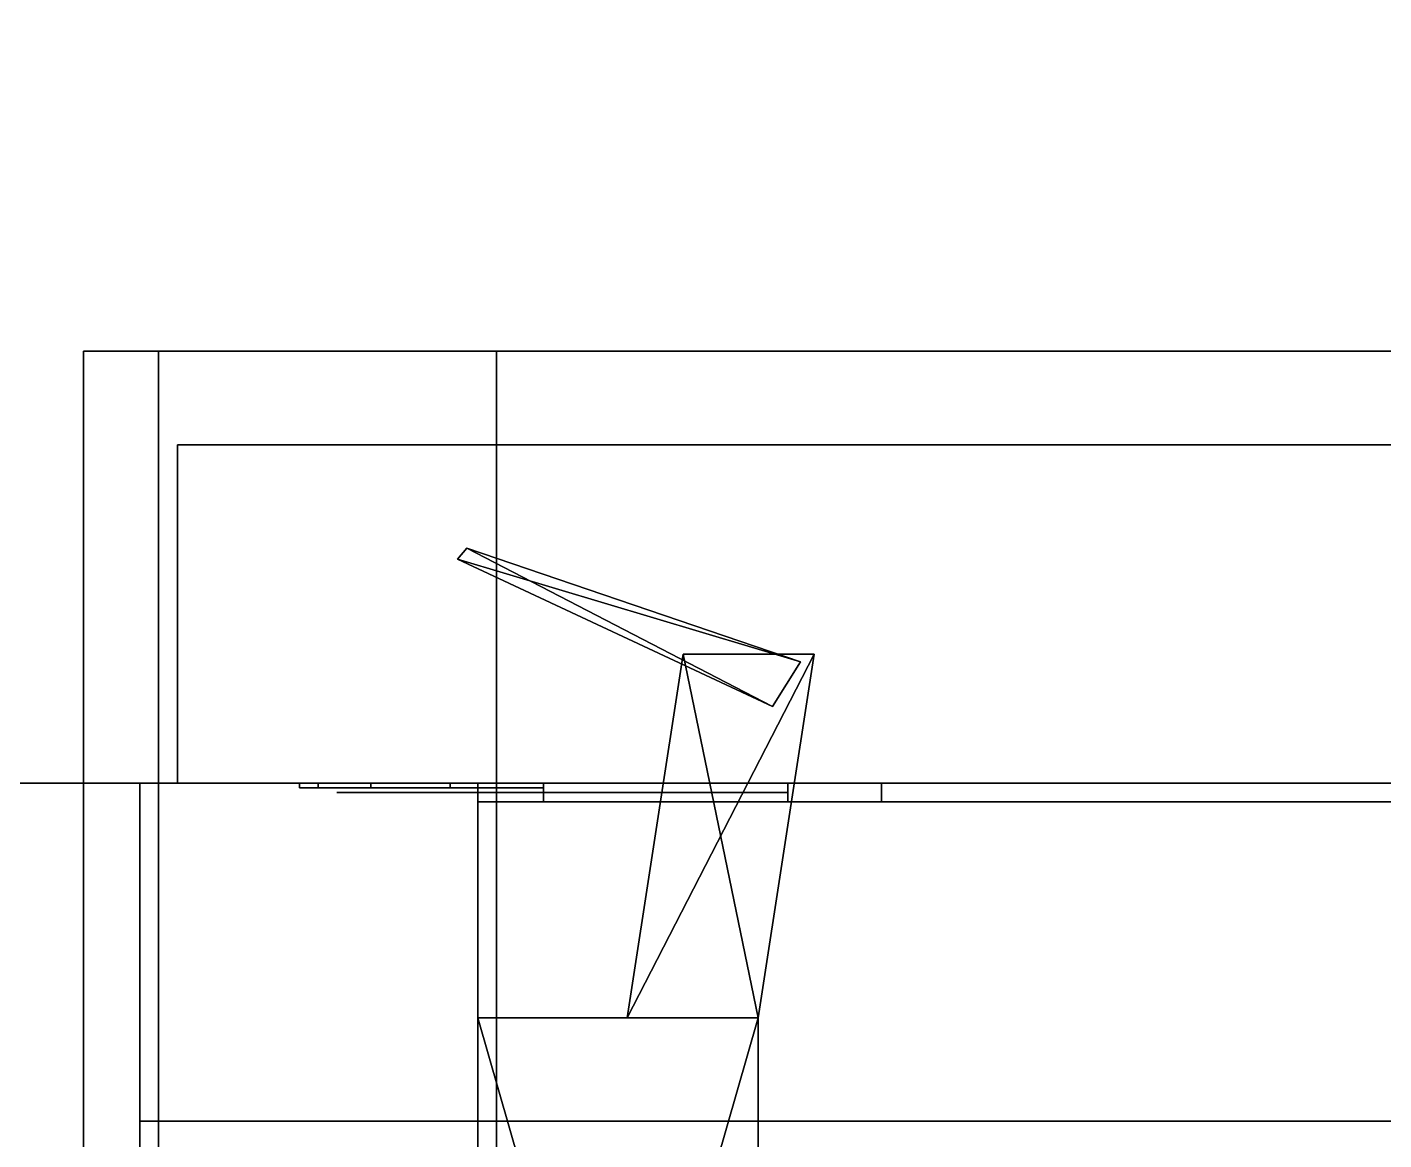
# Model space of a CAD drawing. Extents: x 0 to 4068, y -4475 to 0.
# Drawn here: x 1173 to 1245.2, y -3944 to -3884.8 of the extents above; entities that cross this region are included whole.
import ezdxf

# ---------------------------------------------------------------- set-up
doc = ezdxf.new("R2010")
doc.units = 0
for name, color, linetype in [('LAYER0', 7, 'CONTINUOUS'), ('LAYER153', 7, 'CONTINUOUS'), ('LAYER154', 7, 'CONTINUOUS'), ('LAYER157', 253, 'CONTINUOUS'), ('LAYER17', 45, 'CONTINUOUS'), ('LAYER192', 28, 'CONTINUOUS'), ('LAYER193', 253, 'CONTINUOUS'), ('LAYER194', 28, 'CONTINUOUS'), ('LAYER195', 253, 'CONTINUOUS'), ('LAYER196', 253, 'CONTINUOUS'), ('LAYER309', 7, 'CONTINUOUS'), ('LAYER319', 253, 'CONTINUOUS'), ('LAYER321', 7, 'CONTINUOUS'), ('LAYER344', 28, 'CONTINUOUS'), ('LAYER345', 253, 'CONTINUOUS'), ('LAYER346', 28, 'CONTINUOUS'), ('LAYER347', 253, 'CONTINUOUS'), ('LAYER348', 253, 'CONTINUOUS'), ('LAYER354', 45, 'CONTINUOUS'), ('LAYER355', 45, 'CONTINUOUS'), ('LAYER358', 253, 'CONTINUOUS'), ('LAYER360', 45, 'CONTINUOUS')]:
    doc.layers.add(name, color=color, linetype=linetype)

msp = doc.modelspace()

# ---------------------------------------------------------------- linework, layer by layer
at = {"layer": 'LAYER0', "invisible_edges": 1}
for points in [[(4068, 0), (0, -4475), (0, 0), (4068, 0)], [(4068, -4475, 5), (0, 0, 5), (0, -4475, 5), (4068, -4475, 5)], [(0, 0, 5), (4068, -4475, 5), (4068, 0, 5), (0, 0, 5)], [(0, -4475), (4068, 0), (4068, -4475), (0, -4475)]]:
    msp.add_3dface(points, dxfattribs=at)
at = {"layer": 'LAYER153', "invisible_edges": 1}
for points in [[(2103, -4325, 2364), (1197, -3925, 2364), (1197, -4325, 2364), (2103, -4325, 2364)], [(1197, -3925, 2364), (2103, -4325, 2364), (2103, -3925, 2364), (1197, -3925, 2364)], [(2103, -3925, 2346), (1197, -3925, 2364), (2103, -3925, 2364), (2103, -3925, 2346)], [(1197, -3925, 2364), (2103, -3925, 2346), (1197, -3925, 2346), (1197, -3925, 2364)], [(1197, -4325, 2346), (1197, -3925, 2364), (1197, -3925, 2346), (1197, -4325, 2346)], [(1197, -3925, 2364), (1197, -4325, 2346), (1197, -4325, 2364), (1197, -3925, 2364)], [(2103, -3925, 2346), (1197, -4325, 2346), (1197, -3925, 2346), (2103, -3925, 2346)], [(1197, -4325, 2346), (2103, -3925, 2346), (2103, -4325, 2346), (1197, -4325, 2346)]]:
    msp.add_3dface(points, dxfattribs=at)
at = {"layer": 'LAYER154', "invisible_edges": 1}
for points in [[(1197, -4325, 1706), (2103, -3925, 1706), (2103, -4325, 1706), (1197, -4325, 1706)], [(2103, -3925, 1706), (1197, -4325, 1706), (1197, -3925, 1706), (2103, -3925, 1706)], [(1197, -3925, 1724), (2103, -3925, 1706), (1197, -3925, 1706), (1197, -3925, 1724)], [(2103, -3925, 1706), (1197, -3925, 1724), (2103, -3925, 1724), (2103, -3925, 1706)], [(1197, -4325, 1706), (1197, -3925, 1724), (1197, -3925, 1706), (1197, -4325, 1706)], [(1197, -3925, 1724), (1197, -4325, 1706), (1197, -4325, 1724), (1197, -3925, 1724)], [(1197, -3925, 1724), (2103, -4325, 1724), (2103, -3925, 1724), (1197, -3925, 1724)], [(2103, -4325, 1724), (1197, -3925, 1724), (1197, -4325, 1724), (2103, -4325, 1724)]]:
    msp.add_3dface(points, dxfattribs=at)
at = {"layer": 'LAYER157', "invisible_edges": 1}
for points in [[(1197, -4325, 1705), (1179, -3925, 1705), (1197, -3925, 1705), (1197, -4325, 1705)], [(1179, -3925, 1705), (1197, -4325, 1705), (1179, -4325, 1705), (1179, -3925, 1705)], [(1179, -3925, 1705), (1197, -3925, 2365), (1197, -3925, 1705), (1179, -3925, 1705)], [(1197, -3925, 2365), (1179, -3925, 1705), (1179, -3925, 2365), (1197, -3925, 2365)], [(1179, -4325, 2365), (1197, -3925, 2365), (1179, -3925, 2365), (1179, -4325, 2365)], [(1197, -3925, 2365), (1179, -4325, 2365), (1197, -4325, 2365), (1197, -3925, 2365)], [(1179, -3925, 1705), (1179, -4325, 2365), (1179, -3925, 2365), (1179, -3925, 1705)], [(1179, -4325, 2365), (1179, -3925, 1705), (1179, -4325, 1705), (1179, -4325, 2365)], [(1197, -4325, 1705), (1197, -3925, 2365), (1197, -4325, 2365), (1197, -4325, 1705)], [(1197, -3925, 2365), (1197, -4325, 1705), (1197, -3925, 1705), (1197, -3925, 2365)]]:
    msp.add_3dface(points, dxfattribs=at)
at = {"layer": 'LAYER17', "invisible_edges": 1}
for points in [[(1180, -4325, 1905), (1162, -3925, 1905), (1180, -3925, 1905), (1180, -4325, 1905)], [(1162, -3925, 1905), (1180, -4325, 1905), (1162, -4325, 1905), (1162, -3925, 1905)], [(1180, -3925, 2405), (1162, -3925, 1905), (1162, -3925, 2405), (1180, -3925, 2405)], [(1162, -3925, 1905), (1180, -3925, 2405), (1180, -3925, 1905), (1162, -3925, 1905)], [(1162, -4325, 2405), (1180, -3925, 2405), (1162, -3925, 2405), (1162, -4325, 2405)], [(1180, -3925, 2405), (1162, -4325, 2405), (1180, -4325, 2405), (1180, -3925, 2405)], [(1180, -3925, 2405), (1180, -4325, 1905), (1180, -3925, 1905), (1180, -3925, 2405)], [(1180, -4325, 1905), (1180, -3925, 2405), (1180, -4325, 2405), (1180, -4325, 1905)]]:
    msp.add_3dface(points, dxfattribs=at)
at = {"layer": 'LAYER192'}
for points in [[(1200.5, -3925, 1799), (1200.5, -3925, 1787), (1200.5, -3925, 1799)], [(1200.5, -3925, 1817), (1200.5, -3925, 1829), (1200.5, -3925, 1817)], [(1213.5, -3926, 1799), (1213.5, -3925, 1799), (1200.5, -3925, 1799), (1200.5, -3926, 1799)], [(1200.5, -3926, 1799), (1200.5, -3925, 1799), (1200.5, -3925, 1787), (1200.5, -3926, 1787)], [(1200.5, -3926, 1787), (1200.5, -3925, 1787), (1218.5, -3925, 1787), (1218.5, -3926, 1787)], [(1213.5, -3926, 1817), (1213.5, -3925, 1817), (1200.5, -3925, 1817), (1200.5, -3926, 1817)], [(1200.5, -3926, 1817), (1200.5, -3925, 1817), (1200.5, -3925, 1829), (1200.5, -3926, 1829)], [(1200.5, -3926, 1829), (1200.5, -3925, 1829), (1218.5, -3925, 1829), (1218.5, -3926, 1829)], [(1218.5, -3925, 1787), (1200.5, -3925, 1787), (1200.5, -3925, 1829), (1218.5, -3925, 1829)], [(1213.5, -3925, 1799), (1213.5, -3925, 1817), (1213.5, -3925, 1799)], [(1213.5, -3926, 1799), (1213.5, -3925, 1799), (1213.5, -3925, 1817), (1213.5, -3926, 1817)], [(1218.5, -3926, 1829), (1218.5, -3925, 1829), (1218.5, -3926, 1829)], [(1218.5, -3925, 1787), (1218.5, -3925, 1829), (1218.5, -3926, 1829), (1218.5, -3926, 1787)], [(1218.5, -3926, 1787), (1200.5, -3926, 1787), (1200.5, -3926, 1787), (1218.5, -3926, 1787)], [(1218.5, -3926, 1829), (1200.5, -3926, 1829), (1200.5, -3926, 1829), (1218.5, -3926, 1829)]]:
    msp.add_3dface(points, dxfattribs=at)
for points, invisible_edges in [([(1188.49, -3925.25, 1803.025), (1187.5, -3925.25, 1808), (1189.5, -3925.25, 1808), (1189.5, -3925.25, 1802.5)], 10), ([(1187.5, -3925.25, 1808), (1188.49, -3925.25, 1812.975), (1189.5, -3925.25, 1813.5), (1189.5, -3925.25, 1808)], 10), ([(1191.308, -3925.25, 1798.808), (1188.49, -3925.25, 1803.025), (1189.5, -3925.25, 1802.5), (1193, -3925.25, 1802.5)], 10), ([(1188.49, -3925.25, 1812.975), (1191.308, -3925.25, 1817.192), (1193, -3925.25, 1813.5), (1189.5, -3925.25, 1813.5)], 10), ([(1189.5, -3925.5, 1813.5), (1189.5, -3925.5, 1802.5), (1196.5, -3925.5, 1802.5), (1196.291, -3925.5, 1813.317)], 4), ([(1195.525, -3925.25, 1795.99), (1191.308, -3925.25, 1798.808), (1193, -3925.25, 1802.5), (1196.5, -3925.25, 1802.5)], 10), ([(1191.308, -3925.25, 1817.192), (1195.525, -3925.25, 1820.01), (1196.5, -3925.25, 1813.5), (1193, -3925.25, 1813.5)], 10), ([(1200.5, -3925.25, 1795), (1195.525, -3925.25, 1795.99), (1196.5, -3925.25, 1802.5), (1200.5, -3925.25, 1799)], 2), ([(1195.525, -3925.25, 1820.01), (1200.5, -3925.25, 1821), (1200.5, -3925.25, 1817), (1196.5, -3925.25, 1813.5)], 8), ([(1196.291, -3925.5, 1813.317), (1196.5, -3925.5, 1802.5), (1200.5, -3925.5, 1799), (1200.5, -3925.5, 1817)], 5), ([(1200.5, -3925.5, 1817), (1200.5, -3925.5, 1799), (1213.5, -3925.5, 1799), (1213.5, -3925.5, 1817)], 1), ([(1218.5, -3926, 1787), (1213.5, -3926, 1799), (1200.5, -3926, 1799), (1200.5, -3926, 1787)], 1), ([(1218.5, -3926, 1829), (1213.5, -3926, 1817), (1200.5, -3926, 1817), (1200.5, -3926, 1829)], 1), ([(1218.5, -3926, 1829), (1218.5, -3926, 1787), (1213.5, -3926, 1799), (1213.5, -3926, 1817)], 10)]:
    msp.add_3dface(points, dxfattribs=dict(at, invisible_edges=invisible_edges))
at = {"layer": 'LAYER193'}
for points in [[(1195.918, -3913.077, 1802.348), (1196.409, -3912.5, 1802.348), (1212.692, -3920.925, 1802.348), (1195.918, -3913.077, 1802.348)], [(1195.918, -3913.077, 1813.652), (1214.182, -3918.544, 1813.652), (1196.409, -3912.5, 1813.652), (1195.918, -3913.077, 1813.652)], [(1212.692, -3920.925, 1802.348), (1196.409, -3912.5, 1802.348), (1214.182, -3918.544, 1802.348), (1212.692, -3920.925, 1802.348)], [(1196.409, -3912.5, 1802.348), (1196.409, -3912.5, 1813.652), (1214.182, -3918.544, 1802.348), (1196.409, -3912.5, 1802.348)], [(1214.182, -3918.544, 1802.348), (1196.409, -3912.5, 1813.652), (1214.182, -3918.544, 1813.652), (1214.182, -3918.544, 1802.348)], [(1212.692, -3920.925, 1813.652), (1214.182, -3918.544, 1813.652), (1195.918, -3913.077, 1813.652), (1212.692, -3920.925, 1813.652)], [(1207.942, -3918.135, 1801.217), (1214.906, -3918.135, 1801.217), (1204.958, -3937.5, 1801.217), (1207.942, -3918.135, 1801.217)], [(1204.958, -3937.5, 1801.217), (1214.906, -3918.135, 1801.217), (1211.922, -3937.5, 1801.217), (1204.958, -3937.5, 1801.217)], [(1204.958, -3937.5, 1814.783), (1211.922, -3937.5, 1814.783), (1207.942, -3918.135, 1814.783), (1204.958, -3937.5, 1814.783)], [(1207.942, -3918.135, 1814.783), (1211.922, -3937.5, 1814.783), (1214.906, -3918.135, 1814.783), (1207.942, -3918.135, 1814.783)], [(1214.906, -3918.135, 1801.217), (1214.906, -3918.135, 1814.783), (1211.922, -3937.5, 1801.217), (1214.906, -3918.135, 1801.217)], [(1211.922, -3937.5, 1801.217), (1214.906, -3918.135, 1814.783), (1211.922, -3937.5, 1814.783), (1211.922, -3937.5, 1801.217)], [(1197, -3937.5, 1801.217), (1211.922, -3937.5, 1801.217), (1197, -3989.5, 1801.217), (1197, -3937.5, 1801.217)], [(1197, -3989.5, 1801.217), (1211.922, -3937.5, 1801.217), (1211.922, -3989.5, 1801.217), (1197, -3989.5, 1801.217)], [(1197, -3989.5, 1814.783), (1211.922, -3989.5, 1814.783), (1197, -3937.5, 1814.783), (1197, -3989.5, 1814.783)], [(1197, -3937.5, 1814.783), (1211.922, -3989.5, 1814.783), (1211.922, -3937.5, 1814.783), (1197, -3937.5, 1814.783)], [(1211.922, -3937.5, 1801.217), (1211.922, -3937.5, 1814.783), (1211.922, -3989.5, 1801.217), (1211.922, -3937.5, 1801.217)], [(1211.922, -3989.5, 1801.217), (1211.922, -3937.5, 1814.783), (1211.922, -3989.5, 1814.783), (1211.922, -3989.5, 1801.217)]]:
    msp.add_3dface(points, dxfattribs=at)
at = {"layer": 'LAYER194'}
for points in [[(1200.5, -3925, 2253), (1200.5, -3925, 2241), (1200.5, -3925, 2253)], [(1200.5, -3925, 2271), (1200.5, -3925, 2283), (1200.5, -3925, 2271)], [(1213.5, -3926, 2253), (1213.5, -3925, 2253), (1200.5, -3925, 2253), (1200.5, -3926, 2253)], [(1200.5, -3926, 2253), (1200.5, -3925, 2253), (1200.5, -3925, 2241), (1200.5, -3926, 2241)], [(1200.5, -3926, 2241), (1200.5, -3925, 2241), (1218.5, -3925, 2241), (1218.5, -3926, 2241)], [(1213.5, -3926, 2271), (1213.5, -3925, 2271), (1200.5, -3925, 2271), (1200.5, -3926, 2271)], [(1200.5, -3926, 2271), (1200.5, -3925, 2271), (1200.5, -3925, 2283), (1200.5, -3926, 2283)], [(1200.5, -3926, 2283), (1200.5, -3925, 2283), (1218.5, -3925, 2283), (1218.5, -3926, 2283)], [(1218.5, -3925, 2241), (1200.5, -3925, 2241), (1200.5, -3925, 2283), (1218.5, -3925, 2283)], [(1213.5, -3925, 2253), (1213.5, -3925, 2271), (1213.5, -3925, 2253)], [(1213.5, -3926, 2253), (1213.5, -3925, 2253), (1213.5, -3925, 2271), (1213.5, -3926, 2271)], [(1218.5, -3926, 2283), (1218.5, -3925, 2283), (1218.5, -3926, 2283)], [(1218.5, -3925, 2241), (1218.5, -3925, 2283), (1218.5, -3926, 2283), (1218.5, -3926, 2241)], [(1218.5, -3926, 2241), (1200.5, -3926, 2241), (1200.5, -3926, 2241), (1218.5, -3926, 2241)], [(1218.5, -3926, 2283), (1200.5, -3926, 2283), (1200.5, -3926, 2283), (1218.5, -3926, 2283)]]:
    msp.add_3dface(points, dxfattribs=at)
for points, invisible_edges in [([(1188.49, -3925.25, 2257.025), (1187.5, -3925.25, 2262), (1189.5, -3925.25, 2262), (1189.5, -3925.25, 2256.5)], 10), ([(1187.5, -3925.25, 2262), (1188.49, -3925.25, 2266.975), (1189.5, -3925.25, 2267.5), (1189.5, -3925.25, 2262)], 10), ([(1191.308, -3925.25, 2252.808), (1188.49, -3925.25, 2257.025), (1189.5, -3925.25, 2256.5), (1193, -3925.25, 2256.5)], 10), ([(1188.49, -3925.25, 2266.975), (1191.308, -3925.25, 2271.192), (1193, -3925.25, 2267.5), (1189.5, -3925.25, 2267.5)], 10), ([(1189.5, -3925.5, 2267.5), (1189.5, -3925.5, 2256.5), (1196.5, -3925.5, 2256.5), (1196.291, -3925.5, 2267.317)], 4), ([(1195.525, -3925.25, 2249.99), (1191.308, -3925.25, 2252.808), (1193, -3925.25, 2256.5), (1196.5, -3925.25, 2256.5)], 10), ([(1191.308, -3925.25, 2271.192), (1195.525, -3925.25, 2274.01), (1196.5, -3925.25, 2267.5), (1193, -3925.25, 2267.5)], 10), ([(1200.5, -3925.25, 2249), (1195.525, -3925.25, 2249.99), (1196.5, -3925.25, 2256.5), (1200.5, -3925.25, 2253)], 2), ([(1195.525, -3925.25, 2274.01), (1200.5, -3925.25, 2275), (1200.5, -3925.25, 2271), (1196.5, -3925.25, 2267.5)], 8), ([(1196.291, -3925.5, 2267.317), (1196.5, -3925.5, 2256.5), (1200.5, -3925.5, 2253), (1200.5, -3925.5, 2271)], 5), ([(1200.5, -3925.5, 2271), (1200.5, -3925.5, 2253), (1213.5, -3925.5, 2253), (1213.5, -3925.5, 2271)], 1), ([(1218.5, -3926, 2241), (1213.5, -3926, 2253), (1200.5, -3926, 2253), (1200.5, -3926, 2241)], 1), ([(1218.5, -3926, 2283), (1213.5, -3926, 2271), (1200.5, -3926, 2271), (1200.5, -3926, 2283)], 1), ([(1218.5, -3926, 2283), (1218.5, -3926, 2241), (1213.5, -3926, 2253), (1213.5, -3926, 2271)], 10)]:
    msp.add_3dface(points, dxfattribs=dict(at, invisible_edges=invisible_edges))
at = {"layer": 'LAYER195'}
for points in [[(1195.918, -3913.077, 2256.348), (1196.409, -3912.5, 2256.348), (1212.692, -3920.925, 2256.348), (1195.918, -3913.077, 2256.348)], [(1195.918, -3913.077, 2267.652), (1214.182, -3918.544, 2267.652), (1196.409, -3912.5, 2267.652), (1195.918, -3913.077, 2267.652)], [(1212.692, -3920.925, 2256.348), (1196.409, -3912.5, 2256.348), (1214.182, -3918.544, 2256.348), (1212.692, -3920.925, 2256.348)], [(1196.409, -3912.5, 2256.348), (1196.409, -3912.5, 2267.652), (1214.182, -3918.544, 2256.348), (1196.409, -3912.5, 2256.348)], [(1214.182, -3918.544, 2256.348), (1196.409, -3912.5, 2267.652), (1214.182, -3918.544, 2267.652), (1214.182, -3918.544, 2256.348)], [(1212.692, -3920.925, 2267.652), (1214.182, -3918.544, 2267.652), (1195.918, -3913.077, 2267.652), (1212.692, -3920.925, 2267.652)], [(1207.942, -3918.135, 2255.217), (1214.906, -3918.135, 2255.217), (1204.958, -3937.5, 2255.217), (1207.942, -3918.135, 2255.217)], [(1204.958, -3937.5, 2255.217), (1214.906, -3918.135, 2255.217), (1211.922, -3937.5, 2255.217), (1204.958, -3937.5, 2255.217)], [(1204.958, -3937.5, 2268.783), (1211.922, -3937.5, 2268.783), (1207.942, -3918.135, 2268.783), (1204.958, -3937.5, 2268.783)], [(1207.942, -3918.135, 2268.783), (1211.922, -3937.5, 2268.783), (1214.906, -3918.135, 2268.783), (1207.942, -3918.135, 2268.783)], [(1214.906, -3918.135, 2255.217), (1214.906, -3918.135, 2268.783), (1211.922, -3937.5, 2255.217), (1214.906, -3918.135, 2255.217)], [(1211.922, -3937.5, 2255.217), (1214.906, -3918.135, 2268.783), (1211.922, -3937.5, 2268.783), (1211.922, -3937.5, 2255.217)], [(1197, -3937.5, 2255.217), (1211.922, -3937.5, 2255.217), (1197, -3989.5, 2255.217), (1197, -3937.5, 2255.217)], [(1197, -3989.5, 2255.217), (1211.922, -3937.5, 2255.217), (1211.922, -3989.5, 2255.217), (1197, -3989.5, 2255.217)], [(1197, -3989.5, 2268.783), (1211.922, -3989.5, 2268.783), (1197, -3937.5, 2268.783), (1197, -3989.5, 2268.783)], [(1197, -3937.5, 2268.783), (1211.922, -3989.5, 2268.783), (1211.922, -3937.5, 2268.783), (1197, -3937.5, 2268.783)], [(1211.922, -3937.5, 2255.217), (1211.922, -3937.5, 2268.783), (1211.922, -3989.5, 2255.217), (1211.922, -3937.5, 2255.217)], [(1211.922, -3989.5, 2255.217), (1211.922, -3937.5, 2268.783), (1211.922, -3989.5, 2268.783), (1211.922, -3989.5, 2255.217)]]:
    msp.add_3dface(points, dxfattribs=at)
at = {"layer": 'LAYER196', "invisible_edges": 1}
for points in [[(1648.5, -3907, 1708), (1181, -3925, 1708), (1181, -3907, 1708), (1648.5, -3907, 1708)], [(1181, -3925, 1708), (1648.5, -3907, 1708), (1648.5, -3925, 1708), (1181, -3925, 1708)], [(1181, -3907, 2362), (1181, -3925, 1708), (1181, -3925, 2362), (1181, -3907, 2362)], [(1181, -3925, 1708), (1181, -3907, 2362), (1181, -3907, 1708), (1181, -3925, 1708)], [(1648.5, -3925, 2362), (1181, -3907, 2362), (1181, -3925, 2362), (1648.5, -3925, 2362)], [(1181, -3907, 2362), (1648.5, -3925, 2362), (1648.5, -3907, 2362), (1181, -3907, 2362)], [(1181, -3907, 2362), (1648.5, -3907, 1708), (1181, -3907, 1708), (1181, -3907, 2362)], [(1648.5, -3907, 1708), (1181, -3907, 2362), (1648.5, -3907, 2362), (1648.5, -3907, 1708)], [(1648.5, -3925, 2362), (1181, -3925, 1708), (1648.5, -3925, 1708), (1648.5, -3925, 2362)], [(1181, -3925, 1708), (1648.5, -3925, 2362), (1181, -3925, 2362), (1181, -3925, 1708)]]:
    msp.add_3dface(points, dxfattribs=at)
at = {"layer": 'LAYER309', "invisible_edges": 1}
for points in [[(1197, -4325, 156), (2103, -3925, 156), (2103, -4325, 156), (1197, -4325, 156)], [(2103, -3925, 156), (1197, -4325, 156), (1197, -3925, 156), (2103, -3925, 156)], [(1197, -3925, 174), (2103, -3925, 156), (1197, -3925, 156), (1197, -3925, 174)], [(2103, -3925, 156), (1197, -3925, 174), (2103, -3925, 174), (2103, -3925, 156)], [(1197, -4325, 156), (1197, -3925, 174), (1197, -3925, 156), (1197, -4325, 156)], [(1197, -3925, 174), (1197, -4325, 156), (1197, -4325, 174), (1197, -3925, 174)], [(1197, -3925, 174), (2103, -4325, 174), (2103, -3925, 174), (1197, -3925, 174)], [(2103, -4325, 174), (1197, -3925, 174), (1197, -4325, 174), (2103, -4325, 174)]]:
    msp.add_3dface(points, dxfattribs=at)
at = {"layer": 'LAYER319', "invisible_edges": 1}
for points in [[(1197, -4325, 155), (1179, -3925, 155), (1197, -3925, 155), (1197, -4325, 155)], [(1179, -3925, 155), (1197, -4325, 155), (1179, -4325, 155), (1179, -3925, 155)], [(1179, -3925, 155), (1197, -3925, 880), (1197, -3925, 155), (1179, -3925, 155)], [(1197, -3925, 880), (1179, -3925, 155), (1179, -3925, 880), (1197, -3925, 880)], [(1179, -4325, 880), (1197, -3925, 880), (1179, -3925, 880), (1179, -4325, 880)], [(1197, -3925, 880), (1179, -4325, 880), (1197, -4325, 880), (1197, -3925, 880)], [(1179, -3925, 155), (1179, -4325, 880), (1179, -3925, 880), (1179, -3925, 155)], [(1179, -4325, 880), (1179, -3925, 155), (1179, -4325, 155), (1179, -4325, 880)], [(1197, -4325, 155), (1197, -3925, 880), (1197, -4325, 880), (1197, -4325, 155)], [(1197, -3925, 880), (1197, -4325, 155), (1197, -3925, 155), (1197, -3925, 880)]]:
    msp.add_3dface(points, dxfattribs=at)
at = {"layer": 'LAYER321', "invisible_edges": 1}
for points in [[(1197, -4006, 861.5), (2103, -3926, 861.5), (2103, -4006, 861.5), (1197, -4006, 861.5)], [(2103, -3926, 861.5), (1197, -4006, 861.5), (1197, -3926, 861.5), (2103, -3926, 861.5)], [(1197, -3926, 879.5), (2103, -3926, 861.5), (1197, -3926, 861.5), (1197, -3926, 879.5)], [(2103, -3926, 861.5), (1197, -3926, 879.5), (2103, -3926, 879.5), (2103, -3926, 861.5)], [(1197, -4006, 861.5), (1197, -3926, 879.5), (1197, -3926, 861.5), (1197, -4006, 861.5)], [(1197, -3926, 879.5), (1197, -4006, 861.5), (1197, -4006, 879.5), (1197, -3926, 879.5)], [(1197, -3926, 879.5), (2103, -4006, 879.5), (2103, -3926, 879.5), (1197, -3926, 879.5)], [(2103, -4006, 879.5), (1197, -3926, 879.5), (1197, -4006, 879.5), (2103, -4006, 879.5)]]:
    msp.add_3dface(points, dxfattribs=at)
at = {"layer": 'LAYER344'}
for points in [[(1200.5, -3925, 249), (1200.5, -3925, 237), (1200.5, -3925, 249)], [(1200.5, -3925, 267), (1200.5, -3925, 279), (1200.5, -3925, 267)], [(1213.5, -3926, 249), (1213.5, -3925, 249), (1200.5, -3925, 249), (1200.5, -3926, 249)], [(1200.5, -3926, 249), (1200.5, -3925, 249), (1200.5, -3925, 237), (1200.5, -3926, 237)], [(1200.5, -3926, 237), (1200.5, -3925, 237), (1218.5, -3925, 237), (1218.5, -3926, 237)], [(1213.5, -3926, 267), (1213.5, -3925, 267), (1200.5, -3925, 267), (1200.5, -3926, 267)], [(1200.5, -3926, 267), (1200.5, -3925, 267), (1200.5, -3925, 279), (1200.5, -3926, 279)], [(1200.5, -3926, 279), (1200.5, -3925, 279), (1218.5, -3925, 279), (1218.5, -3926, 279)], [(1218.5, -3925, 237), (1200.5, -3925, 237), (1200.5, -3925, 279), (1218.5, -3925, 279)], [(1213.5, -3925, 249), (1213.5, -3925, 267), (1213.5, -3925, 249)], [(1213.5, -3926, 249), (1213.5, -3925, 249), (1213.5, -3925, 267), (1213.5, -3926, 267)], [(1218.5, -3926, 279), (1218.5, -3925, 279), (1218.5, -3926, 279)], [(1218.5, -3925, 237), (1218.5, -3925, 279), (1218.5, -3926, 279), (1218.5, -3926, 237)], [(1218.5, -3926, 237), (1200.5, -3926, 237), (1200.5, -3926, 237), (1218.5, -3926, 237)], [(1218.5, -3926, 279), (1200.5, -3926, 279), (1200.5, -3926, 279), (1218.5, -3926, 279)]]:
    msp.add_3dface(points, dxfattribs=at)
for points, invisible_edges in [([(1188.49, -3925.25, 253.025), (1187.5, -3925.25, 258), (1189.5, -3925.25, 258), (1189.5, -3925.25, 252.5)], 10), ([(1187.5, -3925.25, 258), (1188.49, -3925.25, 262.975), (1189.5, -3925.25, 263.5), (1189.5, -3925.25, 258)], 10), ([(1191.308, -3925.25, 248.808), (1188.49, -3925.25, 253.025), (1189.5, -3925.25, 252.5), (1193, -3925.25, 252.5)], 10), ([(1188.49, -3925.25, 262.975), (1191.308, -3925.25, 267.192), (1193, -3925.25, 263.5), (1189.5, -3925.25, 263.5)], 10), ([(1189.5, -3925.5, 263.5), (1189.5, -3925.5, 252.5), (1196.5, -3925.5, 252.5), (1196.291, -3925.5, 263.317)], 4), ([(1195.525, -3925.25, 245.99), (1191.308, -3925.25, 248.808), (1193, -3925.25, 252.5), (1196.5, -3925.25, 252.5)], 10), ([(1191.308, -3925.25, 267.192), (1195.525, -3925.25, 270.01), (1196.5, -3925.25, 263.5), (1193, -3925.25, 263.5)], 10), ([(1200.5, -3925.25, 245), (1195.525, -3925.25, 245.99), (1196.5, -3925.25, 252.5), (1200.5, -3925.25, 249)], 2), ([(1195.525, -3925.25, 270.01), (1200.5, -3925.25, 271), (1200.5, -3925.25, 267), (1196.5, -3925.25, 263.5)], 8), ([(1196.291, -3925.5, 263.317), (1196.5, -3925.5, 252.5), (1200.5, -3925.5, 249), (1200.5, -3925.5, 267)], 5), ([(1200.5, -3925.5, 267), (1200.5, -3925.5, 249), (1213.5, -3925.5, 249), (1213.5, -3925.5, 267)], 1), ([(1218.5, -3926, 237), (1213.5, -3926, 249), (1200.5, -3926, 249), (1200.5, -3926, 237)], 1), ([(1218.5, -3926, 279), (1213.5, -3926, 267), (1200.5, -3926, 267), (1200.5, -3926, 279)], 1), ([(1218.5, -3926, 279), (1218.5, -3926, 237), (1213.5, -3926, 249), (1213.5, -3926, 267)], 10)]:
    msp.add_3dface(points, dxfattribs=dict(at, invisible_edges=invisible_edges))
at = {"layer": 'LAYER345'}
for points in [[(1195.918, -3913.077, 252.348), (1196.409, -3912.5, 252.348), (1212.692, -3920.925, 252.348), (1195.918, -3913.077, 252.348)], [(1195.918, -3913.077, 263.652), (1214.182, -3918.544, 263.652), (1196.409, -3912.5, 263.652), (1195.918, -3913.077, 263.652)], [(1212.692, -3920.925, 252.348), (1196.409, -3912.5, 252.348), (1214.182, -3918.544, 252.348), (1212.692, -3920.925, 252.348)], [(1196.409, -3912.5, 252.348), (1196.409, -3912.5, 263.652), (1214.182, -3918.544, 252.348), (1196.409, -3912.5, 252.348)], [(1214.182, -3918.544, 252.348), (1196.409, -3912.5, 263.652), (1214.182, -3918.544, 263.652), (1214.182, -3918.544, 252.348)], [(1212.692, -3920.925, 263.652), (1214.182, -3918.544, 263.652), (1195.918, -3913.077, 263.652), (1212.692, -3920.925, 263.652)], [(1207.942, -3918.135, 251.217), (1214.906, -3918.135, 251.217), (1204.958, -3937.5, 251.217), (1207.942, -3918.135, 251.217)], [(1204.958, -3937.5, 251.217), (1214.906, -3918.135, 251.217), (1211.922, -3937.5, 251.217), (1204.958, -3937.5, 251.217)], [(1204.958, -3937.5, 264.783), (1211.922, -3937.5, 264.783), (1207.942, -3918.135, 264.783), (1204.958, -3937.5, 264.783)], [(1207.942, -3918.135, 264.783), (1211.922, -3937.5, 264.783), (1214.906, -3918.135, 264.783), (1207.942, -3918.135, 264.783)], [(1214.906, -3918.135, 251.217), (1214.906, -3918.135, 264.783), (1211.922, -3937.5, 251.217), (1214.906, -3918.135, 251.217)], [(1211.922, -3937.5, 251.217), (1214.906, -3918.135, 264.783), (1211.922, -3937.5, 264.783), (1211.922, -3937.5, 251.217)], [(1197, -3937.5, 251.217), (1211.922, -3937.5, 251.217), (1197, -3989.5, 251.217), (1197, -3937.5, 251.217)], [(1197, -3989.5, 251.217), (1211.922, -3937.5, 251.217), (1211.922, -3989.5, 251.217), (1197, -3989.5, 251.217)], [(1197, -3989.5, 264.783), (1211.922, -3989.5, 264.783), (1197, -3937.5, 264.783), (1197, -3989.5, 264.783)], [(1197, -3937.5, 264.783), (1211.922, -3989.5, 264.783), (1211.922, -3937.5, 264.783), (1197, -3937.5, 264.783)], [(1211.922, -3937.5, 251.217), (1211.922, -3937.5, 264.783), (1211.922, -3989.5, 251.217), (1211.922, -3937.5, 251.217)], [(1211.922, -3989.5, 251.217), (1211.922, -3937.5, 264.783), (1211.922, -3989.5, 264.783), (1211.922, -3989.5, 251.217)]]:
    msp.add_3dface(points, dxfattribs=at)
at = {"layer": 'LAYER346'}
for points in [[(1200.5, -3925, 768), (1200.5, -3925, 756), (1200.5, -3925, 768)], [(1200.5, -3925, 786), (1200.5, -3925, 798), (1200.5, -3925, 786)], [(1213.5, -3926, 768), (1213.5, -3925, 768), (1200.5, -3925, 768), (1200.5, -3926, 768)], [(1200.5, -3926, 768), (1200.5, -3925, 768), (1200.5, -3925, 756), (1200.5, -3926, 756)], [(1200.5, -3926, 756), (1200.5, -3925, 756), (1218.5, -3925, 756), (1218.5, -3926, 756)], [(1213.5, -3926, 786), (1213.5, -3925, 786), (1200.5, -3925, 786), (1200.5, -3926, 786)], [(1200.5, -3926, 786), (1200.5, -3925, 786), (1200.5, -3925, 798), (1200.5, -3926, 798)], [(1200.5, -3926, 798), (1200.5, -3925, 798), (1218.5, -3925, 798), (1218.5, -3926, 798)], [(1218.5, -3925, 756), (1200.5, -3925, 756), (1200.5, -3925, 798), (1218.5, -3925, 798)], [(1213.5, -3925, 768), (1213.5, -3925, 786), (1213.5, -3925, 768)], [(1213.5, -3926, 768), (1213.5, -3925, 768), (1213.5, -3925, 786), (1213.5, -3926, 786)], [(1218.5, -3926, 798), (1218.5, -3925, 798), (1218.5, -3926, 798)], [(1218.5, -3925, 756), (1218.5, -3925, 798), (1218.5, -3926, 798), (1218.5, -3926, 756)], [(1218.5, -3926, 756), (1200.5, -3926, 756), (1200.5, -3926, 756), (1218.5, -3926, 756)], [(1218.5, -3926, 798), (1200.5, -3926, 798), (1200.5, -3926, 798), (1218.5, -3926, 798)]]:
    msp.add_3dface(points, dxfattribs=at)
for points, invisible_edges in [([(1188.49, -3925.25, 772.025), (1187.5, -3925.25, 777), (1189.5, -3925.25, 777), (1189.5, -3925.25, 771.5)], 10), ([(1187.5, -3925.25, 777), (1188.49, -3925.25, 781.975), (1189.5, -3925.25, 782.5), (1189.5, -3925.25, 777)], 10), ([(1191.308, -3925.25, 767.808), (1188.49, -3925.25, 772.025), (1189.5, -3925.25, 771.5), (1193, -3925.25, 771.5)], 10), ([(1188.49, -3925.25, 781.975), (1191.308, -3925.25, 786.192), (1193, -3925.25, 782.5), (1189.5, -3925.25, 782.5)], 10), ([(1189.5, -3925.5, 782.5), (1189.5, -3925.5, 771.5), (1196.5, -3925.5, 771.5), (1196.291, -3925.5, 782.317)], 4), ([(1195.525, -3925.25, 764.99), (1191.308, -3925.25, 767.808), (1193, -3925.25, 771.5), (1196.5, -3925.25, 771.5)], 10), ([(1191.308, -3925.25, 786.192), (1195.525, -3925.25, 789.01), (1196.5, -3925.25, 782.5), (1193, -3925.25, 782.5)], 10), ([(1200.5, -3925.25, 764), (1195.525, -3925.25, 764.99), (1196.5, -3925.25, 771.5), (1200.5, -3925.25, 768)], 2), ([(1195.525, -3925.25, 789.01), (1200.5, -3925.25, 790), (1200.5, -3925.25, 786), (1196.5, -3925.25, 782.5)], 8), ([(1196.291, -3925.5, 782.317), (1196.5, -3925.5, 771.5), (1200.5, -3925.5, 768), (1200.5, -3925.5, 786)], 5), ([(1200.5, -3925.5, 786), (1200.5, -3925.5, 768), (1213.5, -3925.5, 768), (1213.5, -3925.5, 786)], 1), ([(1218.5, -3926, 756), (1213.5, -3926, 768), (1200.5, -3926, 768), (1200.5, -3926, 756)], 1), ([(1218.5, -3926, 798), (1213.5, -3926, 786), (1200.5, -3926, 786), (1200.5, -3926, 798)], 1), ([(1218.5, -3926, 798), (1218.5, -3926, 756), (1213.5, -3926, 768), (1213.5, -3926, 786)], 10)]:
    msp.add_3dface(points, dxfattribs=dict(at, invisible_edges=invisible_edges))
at = {"layer": 'LAYER347'}
for points in [[(1195.918, -3913.077, 771.348), (1196.409, -3912.5, 771.348), (1212.692, -3920.925, 771.348), (1195.918, -3913.077, 771.348)], [(1195.918, -3913.077, 782.652), (1214.182, -3918.544, 782.652), (1196.409, -3912.5, 782.652), (1195.918, -3913.077, 782.652)], [(1212.692, -3920.925, 771.348), (1196.409, -3912.5, 771.348), (1214.182, -3918.544, 771.348), (1212.692, -3920.925, 771.348)], [(1196.409, -3912.5, 771.348), (1196.409, -3912.5, 782.652), (1214.182, -3918.544, 771.348), (1196.409, -3912.5, 771.348)], [(1214.182, -3918.544, 771.348), (1196.409, -3912.5, 782.652), (1214.182, -3918.544, 782.652), (1214.182, -3918.544, 771.348)], [(1212.692, -3920.925, 782.652), (1214.182, -3918.544, 782.652), (1195.918, -3913.077, 782.652), (1212.692, -3920.925, 782.652)], [(1207.942, -3918.135, 770.217), (1214.906, -3918.135, 770.217), (1204.958, -3937.5, 770.217), (1207.942, -3918.135, 770.217)], [(1204.958, -3937.5, 770.217), (1214.906, -3918.135, 770.217), (1211.922, -3937.5, 770.217), (1204.958, -3937.5, 770.217)], [(1204.958, -3937.5, 783.783), (1211.922, -3937.5, 783.783), (1207.942, -3918.135, 783.783), (1204.958, -3937.5, 783.783)], [(1207.942, -3918.135, 783.783), (1211.922, -3937.5, 783.783), (1214.906, -3918.135, 783.783), (1207.942, -3918.135, 783.783)], [(1214.906, -3918.135, 770.217), (1214.906, -3918.135, 783.783), (1211.922, -3937.5, 770.217), (1214.906, -3918.135, 770.217)], [(1211.922, -3937.5, 770.217), (1214.906, -3918.135, 783.783), (1211.922, -3937.5, 783.783), (1211.922, -3937.5, 770.217)], [(1197, -3937.5, 770.217), (1211.922, -3937.5, 770.217), (1197, -3989.5, 770.217), (1197, -3937.5, 770.217)], [(1197, -3989.5, 770.217), (1211.922, -3937.5, 770.217), (1211.922, -3989.5, 770.217), (1197, -3989.5, 770.217)], [(1197, -3989.5, 783.783), (1211.922, -3989.5, 783.783), (1197, -3937.5, 783.783), (1197, -3989.5, 783.783)], [(1197, -3937.5, 783.783), (1211.922, -3989.5, 783.783), (1211.922, -3937.5, 783.783), (1197, -3937.5, 783.783)], [(1211.922, -3937.5, 770.217), (1211.922, -3937.5, 783.783), (1211.922, -3989.5, 770.217), (1211.922, -3937.5, 770.217)], [(1211.922, -3989.5, 770.217), (1211.922, -3937.5, 783.783), (1211.922, -3989.5, 783.783), (1211.922, -3989.5, 770.217)]]:
    msp.add_3dface(points, dxfattribs=at)
at = {"layer": 'LAYER348', "invisible_edges": 1}
for points in [[(1648.5, -3907, 158), (1181, -3925, 158), (1181, -3907, 158), (1648.5, -3907, 158)], [(1181, -3925, 158), (1648.5, -3907, 158), (1648.5, -3925, 158), (1181, -3925, 158)], [(1181, -3907, 877), (1181, -3925, 158), (1181, -3925, 877), (1181, -3907, 877)], [(1181, -3925, 158), (1181, -3907, 877), (1181, -3907, 158), (1181, -3925, 158)], [(1648.5, -3925, 877), (1181, -3907, 877), (1181, -3925, 877), (1648.5, -3925, 877)], [(1181, -3907, 877), (1648.5, -3925, 877), (1648.5, -3907, 877), (1181, -3907, 877)], [(1181, -3907, 877), (1648.5, -3907, 158), (1181, -3907, 158), (1181, -3907, 877)], [(1648.5, -3907, 158), (1181, -3907, 877), (1648.5, -3907, 877), (1648.5, -3907, 158)], [(1648.5, -3925, 877), (1181, -3925, 158), (1648.5, -3925, 158), (1648.5, -3925, 877)], [(1181, -3925, 158), (1648.5, -3925, 877), (1181, -3925, 877), (1181, -3925, 158)]]:
    msp.add_3dface(points, dxfattribs=at)
at = {"layer": 'LAYER354', "invisible_edges": 1}
for points in [[(1176, -4325, 880), (3495, -3902, 880), (3495, -4325, 880), (1176, -4325, 880)], [(3495, -3902, 880), (1176, -4325, 880), (1176, -3902, 880), (3495, -3902, 880)], [(1176, -3902, 898), (3495, -3902, 880), (1176, -3902, 880), (1176, -3902, 898)], [(3495, -3902, 880), (1176, -3902, 898), (3495, -3902, 898), (3495, -3902, 880)], [(1176, -4325, 880), (1176, -3902, 898), (1176, -3902, 880), (1176, -4325, 880)], [(1176, -3902, 898), (1176, -4325, 880), (1176, -4325, 898), (1176, -3902, 898)], [(1176, -3902, 898), (3495, -4325, 898), (3495, -3902, 898), (1176, -3902, 898)], [(3495, -4325, 898), (1176, -3902, 898), (1176, -4325, 898), (3495, -4325, 898)]]:
    msp.add_3dface(points, dxfattribs=at)
at = {"layer": 'LAYER355', "invisible_edges": 1}
for points in [[(1180, -4325, 1687), (1180, -3902, 898), (1180, -4325, 898), (1180, -4325, 1687)], [(1180, -3902, 898), (1180, -4325, 1687), (1180, -3902, 1687), (1180, -3902, 898)], [(1198, -4325, 898), (1180, -3902, 898), (1198, -3902, 898), (1198, -4325, 898)], [(1180, -3902, 898), (1198, -4325, 898), (1180, -4325, 898), (1180, -3902, 898)], [(1198, -3902, 1687), (1180, -3902, 898), (1180, -3902, 1687), (1198, -3902, 1687)], [(1180, -3902, 898), (1198, -3902, 1687), (1198, -3902, 898), (1180, -3902, 898)], [(1180, -4325, 1687), (1198, -3902, 1687), (1180, -3902, 1687), (1180, -4325, 1687)], [(1198, -3902, 1687), (1180, -4325, 1687), (1198, -4325, 1687), (1198, -3902, 1687)], [(1198, -3902, 1687), (1198, -4325, 898), (1198, -3902, 898), (1198, -3902, 1687)], [(1198, -4325, 898), (1198, -3902, 1687), (1198, -4325, 1687), (1198, -4325, 898)]]:
    msp.add_3dface(points, dxfattribs=at)
at = {"layer": 'LAYER358', "invisible_edges": 1}
for points in [[(1179, -3925, 2365), (3536, -3943, 2365), (1179, -3943, 2365), (1179, -3925, 2365)], [(3536, -3943, 2365), (1179, -3925, 2365), (3536, -3925, 2365), (3536, -3943, 2365)], [(1179, -3943, 2425), (1179, -3925, 2365), (1179, -3943, 2365), (1179, -3943, 2425)], [(1179, -3925, 2365), (1179, -3943, 2425), (1179, -3925, 2425), (1179, -3925, 2365)], [(3536, -3925, 2425), (1179, -3943, 2425), (3536, -3943, 2425), (3536, -3925, 2425)], [(1179, -3943, 2425), (3536, -3925, 2425), (1179, -3925, 2425), (1179, -3943, 2425)], [(1179, -3925, 2365), (3536, -3925, 2425), (3536, -3925, 2365), (1179, -3925, 2365)], [(3536, -3925, 2425), (1179, -3925, 2365), (1179, -3925, 2425), (3536, -3925, 2425)], [(1179, -3943, 2425), (3536, -3943, 2365), (3536, -3943, 2425), (1179, -3943, 2425)], [(3536, -3943, 2365), (1179, -3943, 2425), (1179, -3943, 2365), (3536, -3943, 2365)]]:
    msp.add_3dface(points, dxfattribs=at)
at = {"layer": 'LAYER360', "invisible_edges": 1}
for points in [[(1176, -3902, 1705), (3495, -4325, 1705), (3495, -3902, 1705), (1176, -3902, 1705)], [(3495, -4325, 1705), (1176, -3902, 1705), (1176, -4325, 1705), (3495, -4325, 1705)], [(1176, -3902, 1705), (1176, -4325, 1687), (1176, -4325, 1705), (1176, -3902, 1705)], [(1176, -4325, 1687), (1176, -3902, 1705), (1176, -3902, 1687), (1176, -4325, 1687)], [(3495, -3902, 1687), (1176, -3902, 1705), (3495, -3902, 1705), (3495, -3902, 1687)], [(1176, -3902, 1705), (3495, -3902, 1687), (1176, -3902, 1687), (1176, -3902, 1705)], [(1176, -4325, 1687), (3495, -3902, 1687), (3495, -4325, 1687), (1176, -4325, 1687)], [(3495, -3902, 1687), (1176, -4325, 1687), (1176, -3902, 1687), (3495, -3902, 1687)]]:
    msp.add_3dface(points, dxfattribs=at)

# ---------------------------------------------------------------- meshes
at = {"layer": 'LAYER192'}
mesh = msp.add_polymesh((2, 9), dxfattribs=at)
for k, corner in enumerate([(1200.5, -3925.25, 1795), (1195.525, -3925.25, 1795.99), (1191.308, -3925.25, 1798.808), (1188.49, -3925.25, 1803.025), (1187.5, -3925.25, 1808), (1188.49, -3925.25, 1812.975), (1191.308, -3925.25, 1817.192), (1195.525, -3925.25, 1820.01), (1200.5, -3925.25, 1821), (1200.5, -3925, 1795), (1195.525, -3925, 1795.99), (1191.308, -3925, 1798.808), (1188.49, -3925, 1803.025), (1187.5, -3925, 1808), (1188.49, -3925, 1812.975), (1191.308, -3925, 1817.192), (1195.525, -3925, 1820.01), (1200.5, -3925, 1821)]):
    mesh.set_mesh_vertex(divmod(k, 9), corner)
at = {"layer": 'LAYER194'}
mesh = msp.add_polymesh((2, 9), dxfattribs=at)
for k, corner in enumerate([(1200.5, -3925.25, 2249), (1195.525, -3925.25, 2249.99), (1191.308, -3925.25, 2252.808), (1188.49, -3925.25, 2257.025), (1187.5, -3925.25, 2262), (1188.49, -3925.25, 2266.975), (1191.308, -3925.25, 2271.192), (1195.525, -3925.25, 2274.01), (1200.5, -3925.25, 2275), (1200.5, -3925, 2249), (1195.525, -3925, 2249.99), (1191.308, -3925, 2252.808), (1188.49, -3925, 2257.025), (1187.5, -3925, 2262), (1188.49, -3925, 2266.975), (1191.308, -3925, 2271.192), (1195.525, -3925, 2274.01), (1200.5, -3925, 2275)]):
    mesh.set_mesh_vertex(divmod(k, 9), corner)
at = {"layer": 'LAYER344'}
mesh = msp.add_polymesh((2, 9), dxfattribs=at)
for k, corner in enumerate([(1200.5, -3925.25, 245), (1195.525, -3925.25, 245.99), (1191.308, -3925.25, 248.808), (1188.49, -3925.25, 253.025), (1187.5, -3925.25, 258), (1188.49, -3925.25, 262.975), (1191.308, -3925.25, 267.192), (1195.525, -3925.25, 270.01), (1200.5, -3925.25, 271), (1200.5, -3925, 245), (1195.525, -3925, 245.99), (1191.308, -3925, 248.808), (1188.49, -3925, 253.025), (1187.5, -3925, 258), (1188.49, -3925, 262.975), (1191.308, -3925, 267.192), (1195.525, -3925, 270.01), (1200.5, -3925, 271)]):
    mesh.set_mesh_vertex(divmod(k, 9), corner)
at = {"layer": 'LAYER346'}
mesh = msp.add_polymesh((2, 9), dxfattribs=at)
for k, corner in enumerate([(1200.5, -3925.25, 764), (1195.525, -3925.25, 764.99), (1191.308, -3925.25, 767.808), (1188.49, -3925.25, 772.025), (1187.5, -3925.25, 777), (1188.49, -3925.25, 781.975), (1191.308, -3925.25, 786.192), (1195.525, -3925.25, 789.01), (1200.5, -3925.25, 790), (1200.5, -3925, 764), (1195.525, -3925, 764.99), (1191.308, -3925, 767.808), (1188.49, -3925, 772.025), (1187.5, -3925, 777), (1188.49, -3925, 781.975), (1191.308, -3925, 786.192), (1195.525, -3925, 789.01), (1200.5, -3925, 790)]):
    mesh.set_mesh_vertex(divmod(k, 9), corner)

doc.saveas('drawing.dxf')
